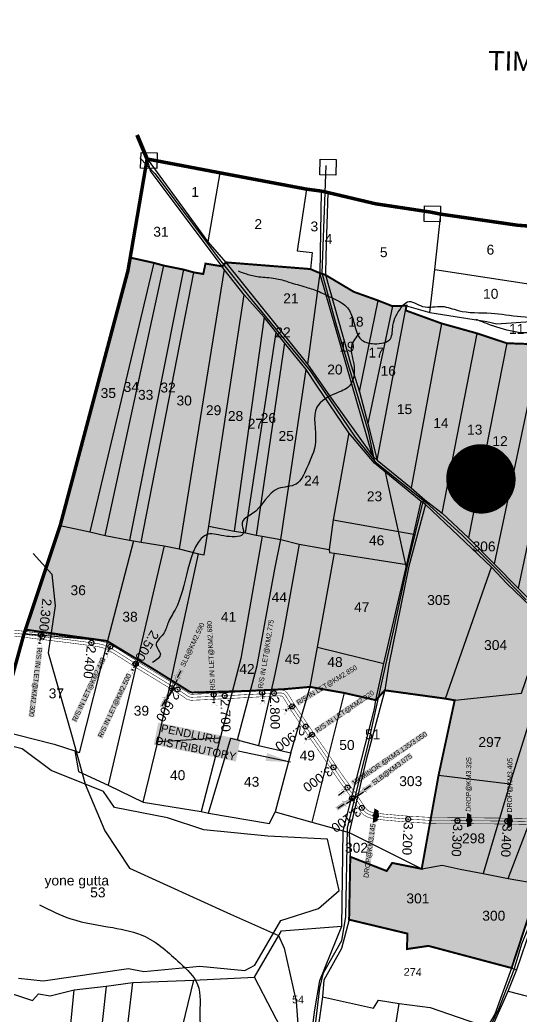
# Model space of a CAD drawing. Header units: inches. Extents: x 204181 to 273365, y 1587708 to 1600456.
# Drawn here: x 208388 to 209402, y 1596483 to 1598498 of the extents above; entities that cross this region are included whole.
import ezdxf
from ezdxf.enums import TextEntityAlignment as Align

# ---------------------------------------------------------------- set-up
doc = ezdxf.new("R2010")
doc.units = ezdxf.units.IN
doc.header["$LTSCALE"] = 15
doc.header["$MEASUREMENT"] = 0
doc.header["$PDMODE"] = 32
doc.header["$PDSIZE"] = 10
doc.linetypes.add('ACAD_ISO02W100', pattern=[15, 12, -3])
doc.linetypes.add('HIDDEN2', pattern=[0.1875, 0.125, -0.0625])
for name, color, linetype in [('BOUNDRY STONES', 240, 'Continuous'), ('CANAL1', 7, 'Continuous'), ('CSMark', 72, 'Continuous'), ('HILLS', 3, 'Continuous'), ('PLOT NOS', 7, 'Continuous'), ('PLOTS', 7, 'Continuous'), ('PLOTS NO', 7, 'Continuous'), ('RE REMARKS', 7, 'Continuous'), ('ROADS', 1, 'Continuous'), ('STREAMS', 4, 'Continuous'), ('STRUCTURE', 5, 'Continuous'), ('TEXT', 1, 'Continuous'), ('text2', 7, 'Continuous'), ('VILLAGE BOUNDRY', 5, 'Continuous'), ('WUA-16', 3, 'Continuous')]:
    doc.layers.add(name, color=color, linetype=linetype)
doc.styles.get("Standard").update_dxf_attribs({"font": 'arial.ttf'})
doc.dimstyles.get("Standard").update_dxf_attribs({"dimtxt": 0.18, "dimasz": 0.18, "dimexe": 0.18, "dimexo": 0.0625, "dimgap": 0.09, "dimtad": 0, "dimtih": 1, "dimtoh": 1, "dimdec": 4, "dimzin": 0, "dimdsep": 46, "dimtxsty": 'Standard', "dimcen": 0.09, "dimadec": 0, "dimazin": 0, "dimtfac": 1, "dimtdec": 4, "dimtofl": 0, "dimtmove": 0, "dimatfit": 3, "dimfxl": 1, "dimtolj": 1, "dimtzin": 0, "dimarcsym": 0})

# ---------------------------------------------------------------- blocks, each defined once
blk = doc.blocks.new('DROP')
h = blk.add_hatch()
h.set_pattern_fill('ANSI31', color=1, scale=10, angle=45)
h.set_pattern_definition([(90, (-324.4107, -25.7687), (-1.25, 0), [])])
h.paths.add_polyline_path([(-9.9, -4.3), (-13.8, 4.1), (13.8, 4.1), (10.2, -4.3)])
at = {"layer": 'STRUCTURE', "color": 5, "const_width": 0.49}
blk.add_lwpolyline([(-9.9, -4.3), (-13.8, 4.1), (13.8, 4.1), (10.2, -4.3), (-9.9, -4.3)], dxfattribs=at)
at = {"layer": 'STRUCTURE', "color": 5}
blk.add_circle((0, 0), 1.33, dxfattribs=at)
blk = doc.blocks.new('1INLET')
at = {"layer": 'STRUCTURE', "color": 190}
for points, const_width in [([(9.4, 10.1), (9.4, 7.3), (5.2, 4.5), (0, 4.5), (0, 4.5), (0, 4.5), (-5.2, 4.5), (-9.4, 7.3), (-9.4, 10.1)], 0.35), ([(0, -4.5), (0, 4.5)], 1.75), ([(7.3, 5.9), (22.7, 5.9)], 0.35), ([(-9.4, -10.1), (-9.4, -7.3), (-5.2, -4.5), (0, -4.5), (5.2, -4.5), (9.4, -7.3), (9.4, -10.1)], 0.35), ([(7.3, -5.9), (22.7, -5.9)], 0.35)]:
    blk.add_lwpolyline(points, dxfattribs=dict(at, const_width=const_width))
at = {"layer": 'STRUCTURE', "color": 0}
blk.add_circle((0, 0), 1.31, dxfattribs=at)
blk.add_leader([(26, 0.1), (5.6, 0)], dimstyle='Standard', override={"dimasz": 8, "dimgap": 0.09, "dimtad": 0}, dxfattribs=at)
blk = doc.blocks.new('1SLB')
at = {"layer": 'STRUCTURE'}
h = blk.add_hatch(dxfattribs=at)
h.set_pattern_fill('DOTS', color=6, scale=14, angle=320.3722, style=0)
h.set_pattern_definition([(320.372247934, (-538945.0768, -1194857.3203), (0.89503691186, 0.39489261377), [0, -0.875])])
h.paths.add_polyline_path([(-43.8, 3.5), (-43.8, -3.5), (-23.1, -3.5), (-21, -2.1), (21, -2.1), (23.1, -3.5), (43.8, -3.5), (43.8, 3.5), (23.1, 3.5), (21, 2.1), (-21, 2.1), (-23.1, 3.5)])
at = {"layer": 'STRUCTURE', "color": 6, "linetype": 'ACAD_ISO02W100', "ltscale": 0.5, "const_width": 0.35}
for points in [[(-43.8, 3.5), (-23.1, 3.5)], [(23.1, 3.5), (43.8, 3.5)], [(-43.8, -3.5), (-23.1, -3.5)], [(23.1, -3.5), (43.8, -3.5)]]:
    blk.add_lwpolyline(points, dxfattribs=at)
at = {"layer": 'STRUCTURE', "color": 6, "const_width": 0.44}
for points in [[(-25.2, 7.7), (-25.2, 4.9), (-21, 2.1), (21, 2.1), (25.2, 4.9), (25.2, 7.7)], [(-25.2, -7.7), (-25.2, -4.9), (-21, -2.1), (21, -2.1), (25.2, -4.9), (25.2, -7.7)]]:
    blk.add_lwpolyline(points, dxfattribs=at)
at = {"layer": 'STRUCTURE', "color": 6}
blk.add_lwpolyline([(-21, -2.1), (21, -2.1)], dxfattribs=at)
blk.add_lwpolyline([(-21, -2.1), (21, -2.1)], dxfattribs=at)
at = {"layer": 'STRUCTURE', "color": 0}
blk.add_circle((0, 0), 0.871, dxfattribs=at)
for points in [[(-40.8, 0), (-24.8, 0)], [(39.6, -0.2), (23.5, -0.2)]]:
    blk.add_leader(points, dimstyle='Standard', override={"dimasz": 10, "dimgap": 0.09, "dimtad": 0}, dxfattribs=at)

msp = doc.modelspace()

# ---------------------------------------------------------------- hatches: boundary and pattern name
at = {"layer": 'PLOTS NO'}
h = msp.add_hatch(color=2, dxfattribs=at)
h.dxf.hatch_style = 1
h.paths.add_polyline_path([(208400.2, 1597264.3), (208469.5, 1597474.9), (208606.7, 1597990.9), (208611, 1598017.2), (208658.7, 1598006.6), (208679.2, 1598001), (208719.2, 1597992.9), (208739.9, 1597987.2), (208759, 1597984), (208763.5, 1598005.1), (208797.6, 1597999.4), (208804.6, 1598007.5), (208975.7, 1597994), (208995.2, 1597985.6), (209006, 1597982.2), (209063.6, 1597947.9), (209113.2, 1597930.2), (209141.7, 1597918.9), (209170.2, 1597919.9), (209168.5, 1597910.3), (209240.9, 1597884), (209312.9, 1597863.9), (209373.3, 1597843.9), (209441.3, 1597841.5), (209467.7, 1597852.6), (209477.3, 1597875.5), (209513.1, 1597876.6), (209519.5, 1597878.1), (209680.4, 1597901.3), (209757.3, 1597914.9), (209814.3, 1597933.5), (209987.8, 1597960.6), (209991.8, 1597959.8), (210023.5, 1597957.8), (210090.7, 1597926.5), (210074, 1597723.5), (210054.5, 1597532), (210051.9, 1597384.2), (210049.7, 1597259.5), (210017.7, 1597038.7), (209983.1, 1597046.5), (209960.7, 1596978.3), (209894.4, 1596797.7), (209883.1, 1596760.4), (209761.7, 1596794.7), (209726, 1596796.3), (209717.6, 1596798.1), (209660, 1596874.6), (209523.8, 1596910.4), (209513.8, 1596913.4), (209489.2, 1596863.8), (209453.2, 1596777.1), (209438.8, 1596750.1), (209382.9, 1596579.8), (209214.5, 1596624.6), (209171.2, 1596618.2), (209172, 1596649.5), (209054.1, 1596677.7), (209056.5, 1596804.9), (209130.2, 1596776.1), (209141.2, 1596792.4), (209201, 1596780.5), (209235.1, 1596969.9), (209267.7, 1597121.5), (209249.2, 1597124.8), (209126.2, 1597141.7), (209108.2, 1597121.8), (209043.9, 1597136.4), (208975.1, 1597148.6), (208921.6, 1597143.9), (208881.5, 1597142), (208843.5, 1597140.2), (208736.4, 1597137.2), (208731.6, 1597138.8), (208662, 1597182.2), (208564.3, 1597241.5)])
at = {"layer": 'text2'}
h = msp.add_hatch(dxfattribs=at)
h.set_pattern_fill('ANSI31', color=5)
h.set_pattern_definition([(45, (18457.35465, -15109.16845), (-0.088388347648, 0.088388347648), [])])
edge = h.paths.add_edge_path()
edge.add_arc((209320.8, 1597569.4), 69.1, 0, 360)
h.paths.add_polyline_path([(209242.1, 1597538.4), (209399.5, 1597538.4), (209399.5, 1597600.5), (209242.1, 1597600.5)], flags=9)

# ---------------------------------------------------------------- linework, layer by layer
at = {"layer": 'BOUNDRY STONES'}
for points in [[(208633.1, 1598229.6), (208665.6, 1598228.9), (208664.8, 1598197.2), (208632.3, 1598198)], [(208995.5, 1598216.1), (209028, 1598215.3), (209027.2, 1598183.6), (208994.8, 1598184.4)], [(209206.8, 1598122.2), (209239.3, 1598121.4), (209238.5, 1598089.7), (209206.1, 1598090.5)]]:
    msp.add_lwpolyline(points, close=True, dxfattribs=at)
at = {"layer": 'CANAL1', "color": 200, "const_width": 1}
for points in [[(209425, 1596870.1), (209380.4, 1596871.1), (209298.1, 1596871.8), (209273.6, 1596872), (209218.9, 1596872.5), (209168.4, 1596875.4), (209121, 1596879.6), (209102.5, 1596882.1), (209092.7, 1596884.5), (209083.8, 1596889.6), (209078, 1596895.6), (209070.3, 1596907.2), (209058.7, 1596924.8), (209032.3, 1596960.7), (208999, 1597010.3), (208974.8, 1597045.1), (208939, 1597097.7), (208923, 1597123.7), (208919.7, 1597128.7), (208918.3, 1597129.9), (208916.5, 1597130.3), (208911.2, 1597130.4), (208884.7, 1597129), (208822.6, 1597125.7), (208765.6, 1597122.8), (208742.2, 1597121.8), (208734.7, 1597121.4), (208726.3, 1597123.2), (208719.8, 1597128.2), (208712, 1597133.2), (208692.1, 1597145.5), (208628.7, 1597184.2), (208579.5, 1597215.5), (208567.7, 1597222.3), (208559.5, 1597226.5), (208553.3, 1597228.5), (208544.1, 1597230.3), (208515.9, 1597234.2), (208466.9, 1597240.4), (208404.3, 1597248), (208336.4, 1597256.3)], [(209425.3, 1596882.1), (209380.6, 1596883), (209298.2, 1596883.8), (209273.7, 1596884), (209219.3, 1596884.5), (209169.2, 1596887.4), (209122.4, 1596891.5), (209104.7, 1596893.9), (209097.2, 1596895.7), (209091.3, 1596899.2), (209087.4, 1596903.2), (209080.3, 1596913.8), (209068.5, 1596931.6), (209042.2, 1596967.6), (209008.9, 1597017), (208984.7, 1597051.9), (208949, 1597104.2), (208933.1, 1597130.2), (208928.7, 1597136.7), (208923.8, 1597141), (208917.9, 1597142.3), (208911, 1597142.4), (208884.1, 1597141), (208822, 1597137.7), (208765, 1597134.8), (208741.6, 1597133.8), (208735.7, 1597133.5), (208731.4, 1597134.4), (208726.7, 1597138), (208718.4, 1597143.3), (208698.4, 1597155.7), (208635.1, 1597194.4), (208585.8, 1597225.8), (208573.4, 1597232.9), (208564, 1597237.7), (208556.3, 1597240.1), (208546.1, 1597242.1), (208517.4, 1597246.1), (208468.4, 1597252.3), (208405.8, 1597259.9), (208337.8, 1597268.3)]]:
    msp.add_lwpolyline(points, dxfattribs=at)
at = {"layer": 'CANAL1', "color": 1, "linetype": 'HIDDEN2', "ltscale": 4, "const_width": 1}
msp.add_lwpolyline([(209425.1, 1596876.1), (209380.5, 1596877.1), (209298.2, 1596877.8), (209273.6, 1596878), (209219.1, 1596878.5), (209168.8, 1596881.4), (209121.7, 1596885.6), (209103.6, 1596888), (209095, 1596890.1), (209087.5, 1596894.4), (209082.7, 1596899.4), (209075.3, 1596910.5), (209063.6, 1596928.2), (209037.2, 1596964.2), (209003.9, 1597013.7), (208979.8, 1597048.5), (208944, 1597100.9), (208928.1, 1597127), (208924.2, 1597132.7), (208921, 1597135.5), (208917.2, 1597136.3), (208911.1, 1597136.4), (208884.4, 1597135), (208822.3, 1597131.7), (208765.3, 1597128.8), (208741.9, 1597127.8), (208735.2, 1597127.5), (208728.8, 1597128.8), (208723.2, 1597133.1), (208715.2, 1597138.2), (208695.3, 1597150.6), (208631.9, 1597189.3), (208582.6, 1597220.7), (208570.6, 1597227.6), (208561.7, 1597232.1), (208554.8, 1597234.3), (208545.1, 1597236.2), (208516.6, 1597240.1), (208467.7, 1597246.3), (208405.1, 1597253.9), (208337.1, 1597262.3)], dxfattribs=at)
at = {"layer": 'HILLS'}
msp.add_lwpolyline([(208385.1, 1596559.4), (208435, 1596553.8), (208607.9, 1596578.9), (208639, 1596572.5), (208752.2, 1596583.5), (208843.2, 1596575), (208863.4, 1596585.7), (208915.7, 1596675.7), (208992.2, 1596700.2), (209033.9, 1596736.8), (209010.7, 1596840.7), (208889.8, 1596846.4), (208760.3, 1596859.6), (208686.9, 1596883.4), (208579.6, 1596904.8), (208557.2, 1596937.3), (208451, 1596979.4), (208392.9, 1597023), (208319.4, 1597041.7)], dxfattribs=at)
at = {"layer": 'PLOTS'}
for points in [[(208645.4, 1598216.7), (208768.6, 1598049.3), (208804.6, 1598007.5), (208970.2, 1597801.4), (209014.7, 1597737.3), (209101.6, 1597615.9), (209111, 1597607.5), (209179.5, 1597551.3), (209207.6, 1597526.8), (209242.1, 1597500.4), (209295.4, 1597449.9), (209347.5, 1597397.9), (209396.2, 1597348.5), (209456, 1597288.2), (209456, 1597288.2), (209485.4, 1597259.5), (209523.2, 1597227.7), (209552.4, 1597216.5), (209628.6, 1597175.6), (209656.7, 1597174.5), (209663.7, 1597172.8), (209772.5, 1597135.4), (209837.9, 1597120)], [(209452.9, 1597281.3), (209373, 1597357.6), (209341.9, 1597390.8), (209208.4, 1597517.9), (209199.8, 1597523.8), (209105.2, 1597601), (209053.5, 1597662.9), (208987.9, 1597759.1), (208967, 1597790.5), (208923.6, 1597844.5), (208882, 1597896.6), (208841.9, 1597941.8), (208801.4, 1597993.2), (208797.6, 1597999.4), (208652.2, 1598192.7), (208645.4, 1598216.7)], [(208792.6, 1598188.7), (208768.6, 1598049.3)], [(208967.8, 1598155.7), (208948.7, 1598031.1), (208979.6, 1598027.6), (208975.7, 1597994)], [(208997.9, 1598151.7), (208995.2, 1597985.6)], [(209011.2, 1598148.8), (209007.3, 1598020.6), (209006, 1597982.2), (209057.8, 1597800.8), (209075.1, 1597745.9), (209092.2, 1597681.8), (209111, 1597607.5)], [(209217.3, 1597906.1), (209227.3, 1597993.3), (209239.4, 1598105.1)], [(209227.3, 1597993.3), (209488, 1597953.5), (209504.6, 1598081.4)], [(208658.7, 1598006.6), (208529.3, 1597462.3)], [(208797.6, 1597999.4), (208763.5, 1598005.1), (208759, 1597984), (208739.9, 1597987.2), (208719.2, 1597992.9), (208679.2, 1598001), (208658.7, 1598006.6), (208611, 1598017.2)], [(208804.6, 1598007.5), (208975.7, 1597994), (208995.2, 1597985.6), (209006, 1597982.2), (209063.6, 1597947.9), (209113.2, 1597930.2), (209141.7, 1597918.9), (209170.2, 1597919.9), (209217.3, 1597906.1), (209332.5, 1597887.7), (209353.3, 1597883.1), (209479.6, 1597891.6), (209505.5, 1597895.6), (209513.6, 1597895.2), (209673.3, 1597934.2), (209714.4, 1597942.4), (209778.8, 1597944.3), (209839.8, 1597963.3), (209977.3, 1597975.7), (210026.3, 1597974.8), (210070.6, 1597957.7)], [(208560.8, 1597454.6), (208679.2, 1598001)], [(208719.2, 1597992.9), (208610.1, 1597445.3)], [(208633.2, 1597441.6), (208739.9, 1597987.2)], [(208801.4, 1597993.2), (208710.6, 1597427.7)], [(208995.2, 1597985.6), (208970.2, 1597801.4)], [(209101.6, 1597615.9), (208995.2, 1597985.6)], [(208770.1, 1597473.8), (208841.9, 1597941.8)], [(210090.7, 1597926.5), (210023.5, 1597957.8), (209998.2, 1597959.1), (209991.8, 1597959.8), (209987.8, 1597960.6), (209898.2, 1597948.7), (209814.3, 1597933.5), (209757.3, 1597914.9), (209680.4, 1597901.3), (209519.5, 1597878.1), (209513.1, 1597876.6), (209477.3, 1597875.5), (209467.7, 1597852.6), (209441.3, 1597841.5), (209373.3, 1597843.9), (209312.9, 1597863.9), (209240.9, 1597884), (209168.5, 1597910.3), (209170.2, 1597919.9)], [(209075.1, 1597745.9), (209113.2, 1597930.2)], [(209141.7, 1597918.9), (209092.2, 1597681.8)], [(209111, 1597607.5), (209168.5, 1597910.3)], [(208882, 1597896.6), (208821.7, 1597463.7)], [(209240.9, 1597884), (209179.5, 1597551.3)], [(208844.4, 1597460.5), (208906.5, 1597865.7)], [(209242.1, 1597500.4), (209312.9, 1597863.9)], [(208923.6, 1597844.5), (208866.1, 1597455.8)], [(209373.3, 1597843.9), (209295.4, 1597449.9)], [(209441.3, 1597841.5), (209347.5, 1597397.9)], [(209529.7, 1597824.1), (209464.4, 1597472), (209423.8, 1597478.8), (209396.2, 1597348.5)], [(208915.8, 1597446.9), (208967, 1597790.5)], [(209053.5, 1597662.9), (209021.7, 1597486.3), (209014, 1597426.8)], [(208469.5, 1597474.9), (208529.3, 1597462.3), (208560.8, 1597454.6), (208610.1, 1597445.3), (208617.8, 1597443.9), (208633.2, 1597441.6), (208679.8, 1597433.9), (208710.6, 1597427.7), (208749.4, 1597417.5), (208761, 1597416.1), (208770.1, 1597473.8), (208821.7, 1597463.7), (208844.4, 1597460.5), (208866.1, 1597455.8), (208878.2, 1597453.3), (208915.8, 1597446.9), (208952.9, 1597437.5), (209014, 1597426.8), (209014.1, 1597420.2), (209024.7, 1597419), (209170.7, 1597396.1), (209199.8, 1597523.8)], [(209208.4, 1597517.9), (209175, 1597392.7), (209134.4, 1597194), (209126.2, 1597141.7), (209088.8, 1597000.9), (209054.1, 1596854.2), (209056.5, 1596804.9), (209054.1, 1596677.7), (209038.8, 1596619), (209003.2, 1596555.4), (209000.3, 1596521.8), (208985.2, 1596418), (208971.7, 1596309.5), (208965.7, 1596248.3), (209111.3, 1596231.2), (209108.5, 1596223.3), (209207.6, 1596199.1)], [(209021.7, 1597486.3), (209188.5, 1597457)], [(208617.8, 1597443.9), (208565.4, 1597241.6), (208508.2, 1597015.2), (208499.2, 1597019.1)], [(208878.2, 1597453.3), (208835, 1597206.2), (208793, 1597045.2), (208755, 1596896.3)], [(208828.1, 1597041.2), (208868, 1597191.7), (208904, 1597387), (208915.8, 1597446.9)], [(208679.8, 1597433.9), (208566.9, 1596950)], [(208952.9, 1597437.5), (208918.7, 1597245), (208901.8, 1597164.8), (208870.8, 1597030.3)], [(208936, 1597015.4), (208975.1, 1597148.6), (208990, 1597228.9), (209024.7, 1597419)], [(208637.6, 1596915.1), (208667.4, 1597037.6), (208749.4, 1597417.5)], [(208949.8, 1596242.2), (208955.3, 1596269.8), (208984.7, 1596495.1), (208994.6, 1596554.3), (209039.5, 1596664.3), (209042.1, 1596857.3), (209105.3, 1597103.9), (209108.2, 1597121.8), (209124.3, 1597196), (209170.7, 1597396.1)], [(209249.2, 1597124.8), (209341.9, 1597390.8)], [(209201, 1596780.5), (209235.1, 1596969.9), (209267.7, 1597121.5), (209402.6, 1597136.1), (209452.9, 1597281.3)], [(208396.5, 1597256.5), (208565.4, 1597241.6)], [(209477.7, 1597255.8), (209422.7, 1597090.9), (209379.6, 1596952.8), (209325.3, 1596771.4)], [(208990, 1597228.9), (209124.3, 1597196)], [(209376.1, 1596760.9), (209548.6, 1597212.6)], [(209626.3, 1597171), (209541.5, 1596965.9), (209513.8, 1596913.4), (209489.6, 1596867.6), (209478.4, 1596835.4), (209453.2, 1596777.1), (209438.8, 1596750.1), (209382.9, 1596579.8), (209348.7, 1596486.7), (209333.4, 1596460.1)], [(209108.2, 1597121.8), (209043.9, 1597136.4), (208975.1, 1597148.6)], [(209043.9, 1597136.4), (208978.7, 1596875)], [(209267.7, 1597121.5), (209249.2, 1597124.8), (209126.2, 1597141.7)], [(209190.9, 1596133.1), (209232.6, 1596213.2), (209294.3, 1596360.8), (209342.7, 1596458.8), (209375.6, 1596533.2), (209393.3, 1596576.7), (209422.2, 1596661.5), (209453.6, 1596747.1), (209490.8, 1596847), (209505.3, 1596892.8), (209523.8, 1596910.4), (209573.2, 1596997.4), (209628.8, 1597105.4), (209654.9, 1597146.8), (209657.5, 1597155.7)], [(208343, 1597062), (208457.6, 1597032.6), (208499.2, 1597019.1), (208506.9, 1596977.7), (208566.9, 1596950), (208637.6, 1596915.1), (208755, 1596896.3), (208769.4, 1596893.1), (208892.7, 1596872.5), (208904.5, 1596895.8), (208978.7, 1596875), (209042.1, 1596857.3), (209054.1, 1596854.2), (209201, 1596780.5), (209242.3, 1596787.8), (209278.5, 1596780), (209325.3, 1596771.4), (209376.1, 1596760.9), (209438.8, 1596750.1)], [(208793, 1597045.2), (208667.4, 1597037.6)], [(208769.4, 1596893.1), (208814.9, 1597045.1), (208828.1, 1597041.2), (208832.2, 1597039.9), (208870.8, 1597030.3), (208936, 1597015.4), (208904.5, 1596895.8)], [(209235.1, 1596969.9), (209379.6, 1596952.8)], [(209056.5, 1596804.9), (209130.2, 1596776.1), (209141.2, 1596792.4), (209201, 1596780.5)], [(207986.6, 1596723.4), (208068.8, 1596674.9), (208073.9, 1596651.6), (208130.1, 1596613.9), (208190.2, 1596602.2), (208288.1, 1596579.8), (208341.2, 1596572.6), (208341.1, 1596537.4), (208413.5, 1596514), (208425.6, 1596527.8), (208449, 1596523.3), (208497.6, 1596535.8), (208562.8, 1596542.9), (208616.7, 1596550.5), (208739.6, 1596555.4), (208862.8, 1596561), (208917.2, 1596654.8), (209039.5, 1596664.3)], [(209054.1, 1596677.7), (209172, 1596649.5), (209171.2, 1596618.2), (209214.5, 1596624.6), (209258.4, 1596612.6), (209382.9, 1596579.8), (209393.3, 1596576.7)], [(208686.5, 1596308.7), (208850.5, 1596288.7), (208934.9, 1596362.1), (208934.4, 1596423.9), (208862.8, 1596561)], [(208739.6, 1596555.4), (208705.4, 1596416.1), (208688.1, 1596325.6), (208686.5, 1596308.7), (208688.7, 1596300)], [(208482.1, 1596375.4), (208497.6, 1596535.8)], [(208562.8, 1596542.9), (208541, 1596347.2)], [(208590, 1596327.8), (208616.7, 1596550.5)], [(209375.6, 1596533.2), (209628, 1596467.4)], [(209000.3, 1596521.8), (209103.3, 1596498.6), (209113.5, 1596514.5), (209155.2, 1596508), (209217.8, 1596500), (209333.4, 1596460.1)], [(209111.3, 1596231.2), (209155.2, 1596508)]]:
    msp.add_lwpolyline(points, dxfattribs=at)
at = {"layer": 'ROADS'}
for points in [[(208630.7, 1598218.7), (208661.3, 1598187.5), (208791.9, 1598013.6), (208853.1, 1597936.6), (208975.1, 1597787.9), (209066.2, 1597654), (209106.6, 1597604.1), (209209.7, 1597521.6), (209281.4, 1597456.7), (209349.3, 1597389.3), (209412.4, 1597325)], [(209106.4, 1597604.1), (209093.5, 1597665.2), (209029.5, 1597877.8), (208999.7, 1597985.9), (209007.8, 1598203.2)], [(209170.9, 1597386.8), (209126.7, 1597589.1)], [(208949.8, 1596242.2), (208962.9, 1596274.2), (208995.2, 1596538.8), (209002.4, 1596570.1), (209039.1, 1596635.4), (209047.5, 1596683.2), (209050.7, 1596862.9), (209093, 1597034.8), (209122.2, 1597166), (209144.1, 1597261.7), (209173.7, 1597399.5), (209204.6, 1597526.6)], [(208414.6, 1597418.6), (208452.7, 1597377), (208459.2, 1597312.3), (208444.9, 1597217.5), (208493.6, 1597047.6), (208520.2, 1596951.9), (208559.8, 1596857.1), (208609.5, 1596781.6), (208813.8, 1596688.7), (208911.1, 1596645.3), (208922.4, 1596620.1), (208947.3, 1596512.4), (208957.9, 1596366.8)], [(209743.3, 1597336.6), (209672.7, 1597213.3), (209660.4, 1597167.3), (209647.9, 1597157.6), (209599.2, 1597083.2), (209521.8, 1596914.4), (209509.9, 1596899.4), (209503.3, 1596891.7), (209480.5, 1596830), (209430.9, 1596696.6), (209402.9, 1596628.1), (209387.5, 1596575.9), (209356.2, 1596496.4), (209333.4, 1596448.9), (209270.9, 1596326.4), (209222.9, 1596212.8), (209185.3, 1596132.1), (209162.9, 1596087.5), (209110, 1595972.3), (209102.8, 1595955.3)]]:
    msp.add_lwpolyline(points, dxfattribs=at)
at = {"layer": 'STREAMS'}
for points, knots in [([(208829.6, 1597990.1), (208835.1, 1597988), (208848.6, 1597982.9), (208873.6, 1597977), (208903.2, 1597977.1), (208934.7, 1597966.7), (208964.4, 1597958.2), (208993.9, 1597949.2), (209020.1, 1597934.4), (209049.6, 1597922.5), (209065.4, 1597888.5), (209069.6, 1597848.7), (209107.1, 1597840.9), (209143.3, 1597846.3), (209140.2, 1597886.2), (209153.9, 1597909), (209174.9, 1597935.6), (209205.5, 1597910.6), (209240.5, 1597923.2), (209285.1, 1597903.6), (209339.5, 1597907.8), (209403.6, 1597895.1), (209461.9, 1597897.8), (209523.7, 1597863.5), (209594.5, 1597904.5), (209685.5, 1597916.7), (209768.8, 1597919.6), (209844.4, 1597950.3), (209911.2, 1597951.2), (209980.7, 1597968.2), (210042.6, 1597961.7), (210077.9, 1597943.2), (210091.4, 1597934.8)], [0, 0, 0, 0, 2.249772, 5.536953, 9.79653, 13.501438, 18.128822, 21.706404, 25.209909, 29.796202, 33.181793, 39.305151, 42.657504, 46.996459, 50.520915, 55.598237, 57.774698, 61.866383, 66.954532, 71.175513, 79.753374, 87.492581, 96.19625, 101.697746, 112.997959, 123.881799, 137.478094, 144.417578, 154.819308, 162.704355, 171.790833, 177.867331, 177.867331, 177.867331, 177.867331]), ([(210084.9, 1597946.2), (210077.7, 1597949.9), (210051.9, 1597962), (209990.8, 1597976.3), (209913.2, 1597959.1), (209835, 1597961.2), (209771.1, 1597926.6), (209694.2, 1597939.3), (209624.2, 1597915.3), (209563.6, 1597895.4), (209519, 1597891.6), (209478, 1597905.9), (209451.6, 1597862.6), (209390.7, 1597862.7), (209343.4, 1597879.4), (209318.3, 1597889.1), (209310.5, 1597892.1)], [6.099072, 6.099072, 6.099072, 6.099072, 9.197357, 17.0143, 29.58512, 39.272698, 46.450872, 56.417365, 67.765383, 74.508741, 80.601158, 85.408244, 88.308024, 97.933748, 104.969487, 108.187502, 108.187502, 108.187502, 108.187502])]:
    msp.add_open_spline(points, degree=3, knots=knots, dxfattribs=at)
for points in [[(209075.2, 1597865), (209058.9, 1597837.5), (209064.2, 1597796.5), (209054.4, 1597757), (209027.4, 1597742.5), (208989.1, 1597714.7), (208986.2, 1597644.6), (208967.9, 1597590.3), (208946.9, 1597559.1), (208910.9, 1597549.9), (208856.9, 1597497.8), (208837.6, 1597480.1), (208840.5, 1597460.4), (208806.5, 1597453.2), (208768.8, 1597457.5), (208727.9, 1597386.9), (208702.1, 1597304.8), (208687.9, 1597278.1), (208677.9, 1597255.4), (208663.8, 1597232.8), (208672.2, 1597215.7), (208656.2, 1597197.9)], [(208428, 1596707.6), (208491.2, 1596679.5), (208575.9, 1596661.5), (208641.3, 1596643.4), (208711.7, 1596590.1), (208747.4, 1596546.7), (208752.1, 1596480.8), (208755.8, 1596434.3), (208757, 1596401.9), (208757.3, 1596375.3)], [(209855.1, 1595881), (209823.4, 1595876.2), (209802.3, 1595865.1), (209766.3, 1595852.7), (209724.2, 1595832.9), (209666.4, 1595842.3), (209610.8, 1595848.4), (209578.7, 1595848.1), (209541.5, 1595869.5), (209482.8, 1595942.7), (209424.4, 1595957.4), (209361.4, 1595955.1), (209313.3, 1595967.4), (209238.2, 1595965.1), (209178.6, 1595967.4), (209126, 1595967.3), (209067.4, 1595939.1), (208998.2, 1595922.7), (208959.6, 1595906.2), (208911.2, 1595907.7), (208857.1, 1595915.3), (208787.2, 1595904), (208723.9, 1595919.2), (208637.3, 1595918.8), (208581.7, 1595937.9), (208517.9, 1595958.6), (208465.8, 1595990.3), (208396.6, 1596023.8), (208307.9, 1596073.8), (208235.3, 1596150), (208145.1, 1596220.7), (208089.5, 1596267.2), (208046.5, 1596338.7), (207990, 1596392.5), (207933.2, 1596427.1), (207880.2, 1596451.4), (207823.2, 1596459.9), (207791.4, 1596466), (207736.3, 1596476.7), (207670.8, 1596480.5), (207630.6, 1596488.6), (207585.9, 1596490.1)]]:
    msp.add_spline(points, degree=3, dxfattribs=at)
at = {"layer": 'text2', "color": 2, "linetype": 'Continuous'}
for p in [(208430, 1597254, 94), (208571, 1597230, 95), (208623, 1597195, 96), (208695, 1597146, 97), (208780, 1597133, 98), (208878, 1597137, 99), (208939, 1597109, 100), (208979, 1597052, 101), (209051, 1596945, 102), (209060, 1596923, 103), (209108, 1596888, 104), (209297, 1596879, 105), (209379, 1596878, 106)]:
    msp.add_point(p, dxfattribs=at)
at = {"layer": 'text2', "color": 3, "linetype": 'Continuous'}
for p in [(208433.5, 1597250.5), (208532.7, 1597237.9), (208621.8, 1597195.7), (208707, 1597143.3), (208802.4, 1597130.7), (208902.2, 1597135.9), (208966.2, 1597068.4), (209022.7, 1596985.8), (209079.8, 1596903.8), (209173.6, 1596881.1), (209273.5, 1596878), (209373.5, 1596877.1)]:
    msp.add_point(p, dxfattribs=at)
at = {"layer": 'VILLAGE BOUNDRY', "color": 5, "linetype": 'HIDDEN2', "ltscale": 20, "const_width": 8}
msp.add_lwpolyline([(208645.4, 1598216.7), (208625.1, 1598265.3)], dxfattribs=at)
at = {"layer": 'VILLAGE BOUNDRY', "color": 5, "linetype": 'HIDDEN2', "ltscale": 20}
msp.add_lwpolyline([(209443.8, 1598078.9, 7, 7, 0), (209394.6, 1598082.7, 7, 7, 0), (209239.4, 1598105.1, 7, 7, 0), (209219.1, 1598109.2, 7, 7, 0), (209107.7, 1598126, 7, 7, 0), (209011.2, 1598148.8, 7, 7, 0), (208997.9, 1598151.7, 7, 7, 0), (208967.8, 1598155.7, 7, 7, 0), (208792.6, 1598188.7, 7, 7, 0), (208645.4, 1598216.7, 7, 7, 0), (208645.4, 1598216.7, 7, 7, 0), (208606.7, 1597990.9, 7, 7, 0), (208469.5, 1597474.9, 7, 7, 0), (208396.5, 1597256.5, 7, 7, 0), (208343, 1597062, 7, 7, 0)], format="xyseb", dxfattribs=at)
at = {"layer": 'WUA-16', "color": 17, "const_width": 4}
for points in [[(208400.2, 1597264.3), (208469.5, 1597474.9), (208606.7, 1597990.9), (208611, 1598017.2), (208658.7, 1598006.6), (208679.2, 1598001), (208719.2, 1597992.9), (208739.9, 1597987.2), (208759, 1597984), (208763.5, 1598005.1), (208797.6, 1597999.4), (208804.6, 1598007.5), (208975.7, 1597994), (208995.2, 1597985.6), (209006, 1597982.2), (209063.6, 1597947.9), (209113.2, 1597930.2), (209141.7, 1597918.9), (209170.2, 1597919.9), (209168.5, 1597910.3), (209240.9, 1597884), (209312.9, 1597863.9), (209373.3, 1597843.9), (209441.3, 1597841.5)], [(209438.8, 1596750.1), (209382.9, 1596579.8), (209214.5, 1596624.6), (209171.2, 1596618.2), (209172, 1596649.5), (209054.1, 1596677.7), (209056.5, 1596804.9), (209130.2, 1596776.1), (209141.2, 1596792.4), (209201, 1596780.5), (209235.1, 1596969.9), (209267.7, 1597121.5), (209249.2, 1597124.8), (209126.2, 1597141.7), (209108.2, 1597121.8), (209043.9, 1597136.4), (208975.1, 1597148.6), (208921.6, 1597143.9), (208881.5, 1597142), (208843.5, 1597140.2), (208736.4, 1597137.2), (208731.6, 1597138.8), (208662, 1597182.2), (208564.3, 1597241.5), (208400.2, 1597264.3)]]:
    msp.add_lwpolyline(points, dxfattribs=at)

# ---------------------------------------------------------------- block references
at = {"layer": 'text2', "color": 3, "linetype": 'Continuous'}
for p, xscale, yscale, zscale, rotation in [((208428, 1597237.2, 94), 0.7, 0.7, 0.7, 83.20645558229324), ((208563.3, 1597215.7, 95), 0.7, 0.7, 0.7, 62.29421765674345), ((208615.6, 1597183.1, 96), 0.7, 0.7, 0.7, 59.1756767406052), ((208780.4, 1597117.3, 98), 0.7, 0.7, 0.7, 91.28554851497279), ((208879, 1597120.7, 99), 0.7000000000000001, 0.7000000000000001, 0.7000000000000001, 93.28969898611426), ((208926.9, 1597101.4, 101), 0.7000000000000001, 0.7000000000000001, 0.7000000000000001, 31.28729340985864), ((208966.5, 1597043.4, 101), 0.7, 0.7, 0.7, 34.57616901770938), ((209046.8, 1596941), 0.7, 0.7, 0.7, 219.496366806147)]:
    msp.add_blockref('1INLET', p, dxfattribs=dict(at, xscale=xscale, yscale=yscale, zscale=zscale, rotation=rotation))
for name, p, rotation in [('1SLB', (208695, 1597146, 97), 62.02207763334366), ('1SLB', (209064.8, 1596926.3), 34.46155139362391), ('DROP', (209108, 1596888, 104), 82.72886728605637), ('DROP', (209297, 1596879, 105), 89.83874958446899), ('DROP', (209379, 1596878, 106), 89.78046420291334)]:
    msp.add_blockref(name, p, dxfattribs=dict(at, rotation=rotation))

# ---------------------------------------------------------------- texts
at = {"layer": 'CSMark', "color": 1}
for s, rotation, p in [('2.300', 263.829, (208443.2, 1597327.2)), ('2.500', 239.1418, (208662.4, 1597259.9)), ('2.400', 263.829, (208532.9, 1597231.4)), ('2.600', 239.1418, (208704.5, 1597137.3)), ('2.700', 271.3051, (208803.4, 1597124.2)), ('2.800', 271.3051, (208903.3, 1597129.5)), ('2.900', 216.0439, (208961.5, 1597063.8)), ('3.000', 216.0439, (209017.9, 1596981.2)), ('3.100', 216.0439, (209075.1, 1596899.2)), ('3.200', 267.1387, (209174.2, 1596874.6)), ('3.300', 267.1387, (209274.1, 1596871.5)), ('3.400', 267.1387, (209374.1, 1596870.6))]:
    msp.add_text(s, height=19, rotation=rotation, dxfattribs=at).set_placement(p, align=Align.MIDDLE_LEFT)
at = {"layer": 'PLOT NOS'}
for s, p in [('1', (208742.7, 1598150)), ('2', (208870.3, 1598084.9)), ('3', (208983.8, 1598080.2)), ('31', (208673.5, 1598069.4)), ('4', (209012.7, 1598054.9)), ('6', (209340, 1598033.2)), ('5', (209124.2, 1598028.1)), ('21', (208936.4, 1597934.8)), ('10', (209340.6, 1597943.9)), ('18', (209067.9, 1597887.6)), ('11', (209393.2, 1597872.9)), ('22', (208920.4, 1597865.9)), ('19', (209049.6, 1597836.8)), ('17', (209108.8, 1597824.9)), ('20', (209025.4, 1597790.7)), ('16', (209133.2, 1597788)), ('34', (208613.5, 1597755.4)), ('32', (208687.8, 1597754.3)), ('35', (208566.9, 1597743.1)), ('33', (208642.5, 1597739.5)), ('30', (208720.4, 1597728)), ('15', (209166.2, 1597710.5)), ('29', (208780, 1597708.4)), ('28', (208824.3, 1597696.8)), ('26', (208890.8, 1597692.5)), ('27', (208864.6, 1597681)), ('14', (209239.8, 1597682.3)), ('25', (208926.8, 1597656.4)), ('13', (209308.3, 1597669.1)), ('12', (209359.5, 1597645.8)), ('24', (208978.6, 1597566)), ('23', (209105.5, 1597534.2)), ('46', (209109.7, 1597445)), ('306', (209327.1, 1597432.8)), ('36', (208505.9, 1597344.2)), ('44', (208913, 1597330.2)), ('47', (209079.7, 1597310)), ('305', (209235.4, 1597324.3)), ('38', (208610.9, 1597290.5)), ('41', (208810.2, 1597290.3)), ('304', (209350.5, 1597233.2)), ('45', (208939.4, 1597204.8)), ('48', (209025.6, 1597198.9)), ('42', (208847.4, 1597184.9)), ('37', (208461.9, 1597135.5)), ('39', (208633.9, 1597100.4)), ('51', (209101.9, 1597052.6)), ('50', (209049.7, 1597031)), ('297', (209339, 1597037)), ('49', (208969.4, 1597009.7)), ('40', (208707.2, 1596970)), ('43', (208856.9, 1596956.6)), ('303', (209178.8, 1596957.9)), ('302', (209069.1, 1596823.1)), ('298', (209305.9, 1596842.2)), ('yone gutta', (208503.1, 1596756.9)), ('53', (208545.8, 1596732.8)), ('301', (209193.3, 1596720.6)), ('300', (209346.8, 1596685.6))]:
    msp.add_text(s, height=20, dxfattribs=at).set_placement(p, align=Align.MIDDLE_CENTER)
at = {"layer": 'PLOTS NO', "color": 1}
msp.add_text('TC1', height=40, dxfattribs=at).set_placement((209320.8, 1597569.4), align=Align.MIDDLE_CENTER)
at = {"layer": 'PLOTS NO'}
for s, p in [('274', (209182.9, 1596571.8)), ('54', (208950.8, 1596516.1))]:
    msp.add_text(s, height=15.65, rotation=358.5977, dxfattribs=at).set_placement(p, align=Align.MIDDLE_CENTER)
at = {"layer": 'STRUCTURE', "color": 5, "attachment_point": 1, "bg_fill": 1, "box_fill_scale": 1.1, "bg_fill_color": 7, "bg_fill_true_color": 16777215, "bg_fill_transparency": 0}
for s, insert, char_height, width, rotation in [('SLB@KM2.590', (208712.2, 1597192.3), 10, 95.932, 65.039), ('R/S IN LET@KM2.680', (208773.3, 1597141.2), 10, 140.202, 92.913), ('R/S IN LET@KM2.775', (208869.6, 1597146.5), 10, 140.202, 80.851), ('R/S IN LET@KM2.300', (208433.3, 1597227.3), 10, 140.202, 263.0758), ('R/S IN LET@KM2.440', (208493.2, 1597081.6), 10, 140.202, 65.039), ('R/S IN LET@KM2.500', (208545.3, 1597049.3), 10, 140.202, 65.039), ('R/S IN LET@KM2.850', (208946.3, 1597120.1), 10, 140.202, 31.4138), ('R/S IN LET@KM2.920', (208984.2, 1597063.3), 10, 140.202, 34.3288), ('{\\C1; PENDLURU \\PDISTRIBUTORY}', (208669.3, 1597074.6), 16, 166.392, 348.4208), ('1R MINOR @KM3.135/3.050', (209057.9, 1596957), 10, 180.55, 34.3288), ('SLB@KM3.075', (209099, 1596957.4), 10, 96.041, 36.2531), ('DROP@KM3.325', (209290.2, 1596896.1), 10, 109.998, 89.4547), ('DROP@KM3.405', (209373.5, 1596894.6), 10, 109.998, 89.4547), ('DROP@KM3.145', (209083, 1596763), 10, 109.998, 82.3743)]:
    msp.add_mtext(s, dxfattribs=dict(at, insert=insert, char_height=char_height, width=width, rotation=rotation))
at = {"layer": 'TEXT', "insert": (209337.7, 1598500.7), "char_height": 39.119, "width": 494.879, "attachment_point": 1, "rotation": 358.5977}
msp.add_mtext('       N0.63 TIMMAPURAMPET ', dxfattribs=at)

# ---------------------------------------------------------------- leaders
at = {"layer": 'RE REMARKS', "color": 1}
msp.add_leader([(208935.6, 1596996.4), (208829.5, 1597018.9)], dimstyle='Standard', override={"dimasz": 50}, dxfattribs=at)

doc.saveas('drawing.dxf')
